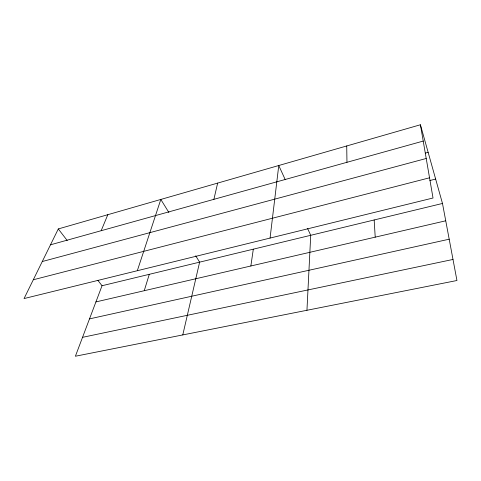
<?xml version="1.0" encoding="UTF-8"?>
<svg xmlns="http://www.w3.org/2000/svg" width="481" height="481" viewBox="0 0 481 481"><rect width="100%" height="100%" fill="white"/><g stroke="black" fill="none" stroke-linecap="round" stroke-linejoin="round"><path stroke-width="0.72" d="M306.95 310.275L310.72 235.299L307.606 228.505M270.063 238.077L278.764 165.512L285.269 179.72M250.86 265.987L253.313 249.176M213.883 199.338L217.652 183.093M182.78 334.92L199.627 262.151L195.707 255.82M144.24 290.716L149.296 274.314M137.319 270.719L160.816 199.447L168.909 212.524M442.484 203.457L102.032 285.738L75.391 356.235L456.95 280.507L442.484 203.457L420.412 124.765L58.297 228.938L24.05 298.569L433.02 198.004L420.412 124.765M101.166 230.712L107.822 214.688M50.487 244.817L423.22 141.077M425.27 153.12L428.144 152.339M42.268 261.532L426.214 158.489M33.291 279.774L429.539 177.796M429.864 180.525L435.636 179.046M95.911 301.924L445.737 220.797M89.502 318.891L449.194 239.195M82.534 337.331L453 259.451M58.297 228.938L67.208 240.512M97.914 280.387L102.032 285.738M374.164 219.967L375.216 237.151M346.729 145.959L346.963 162.301"/></g></svg>
